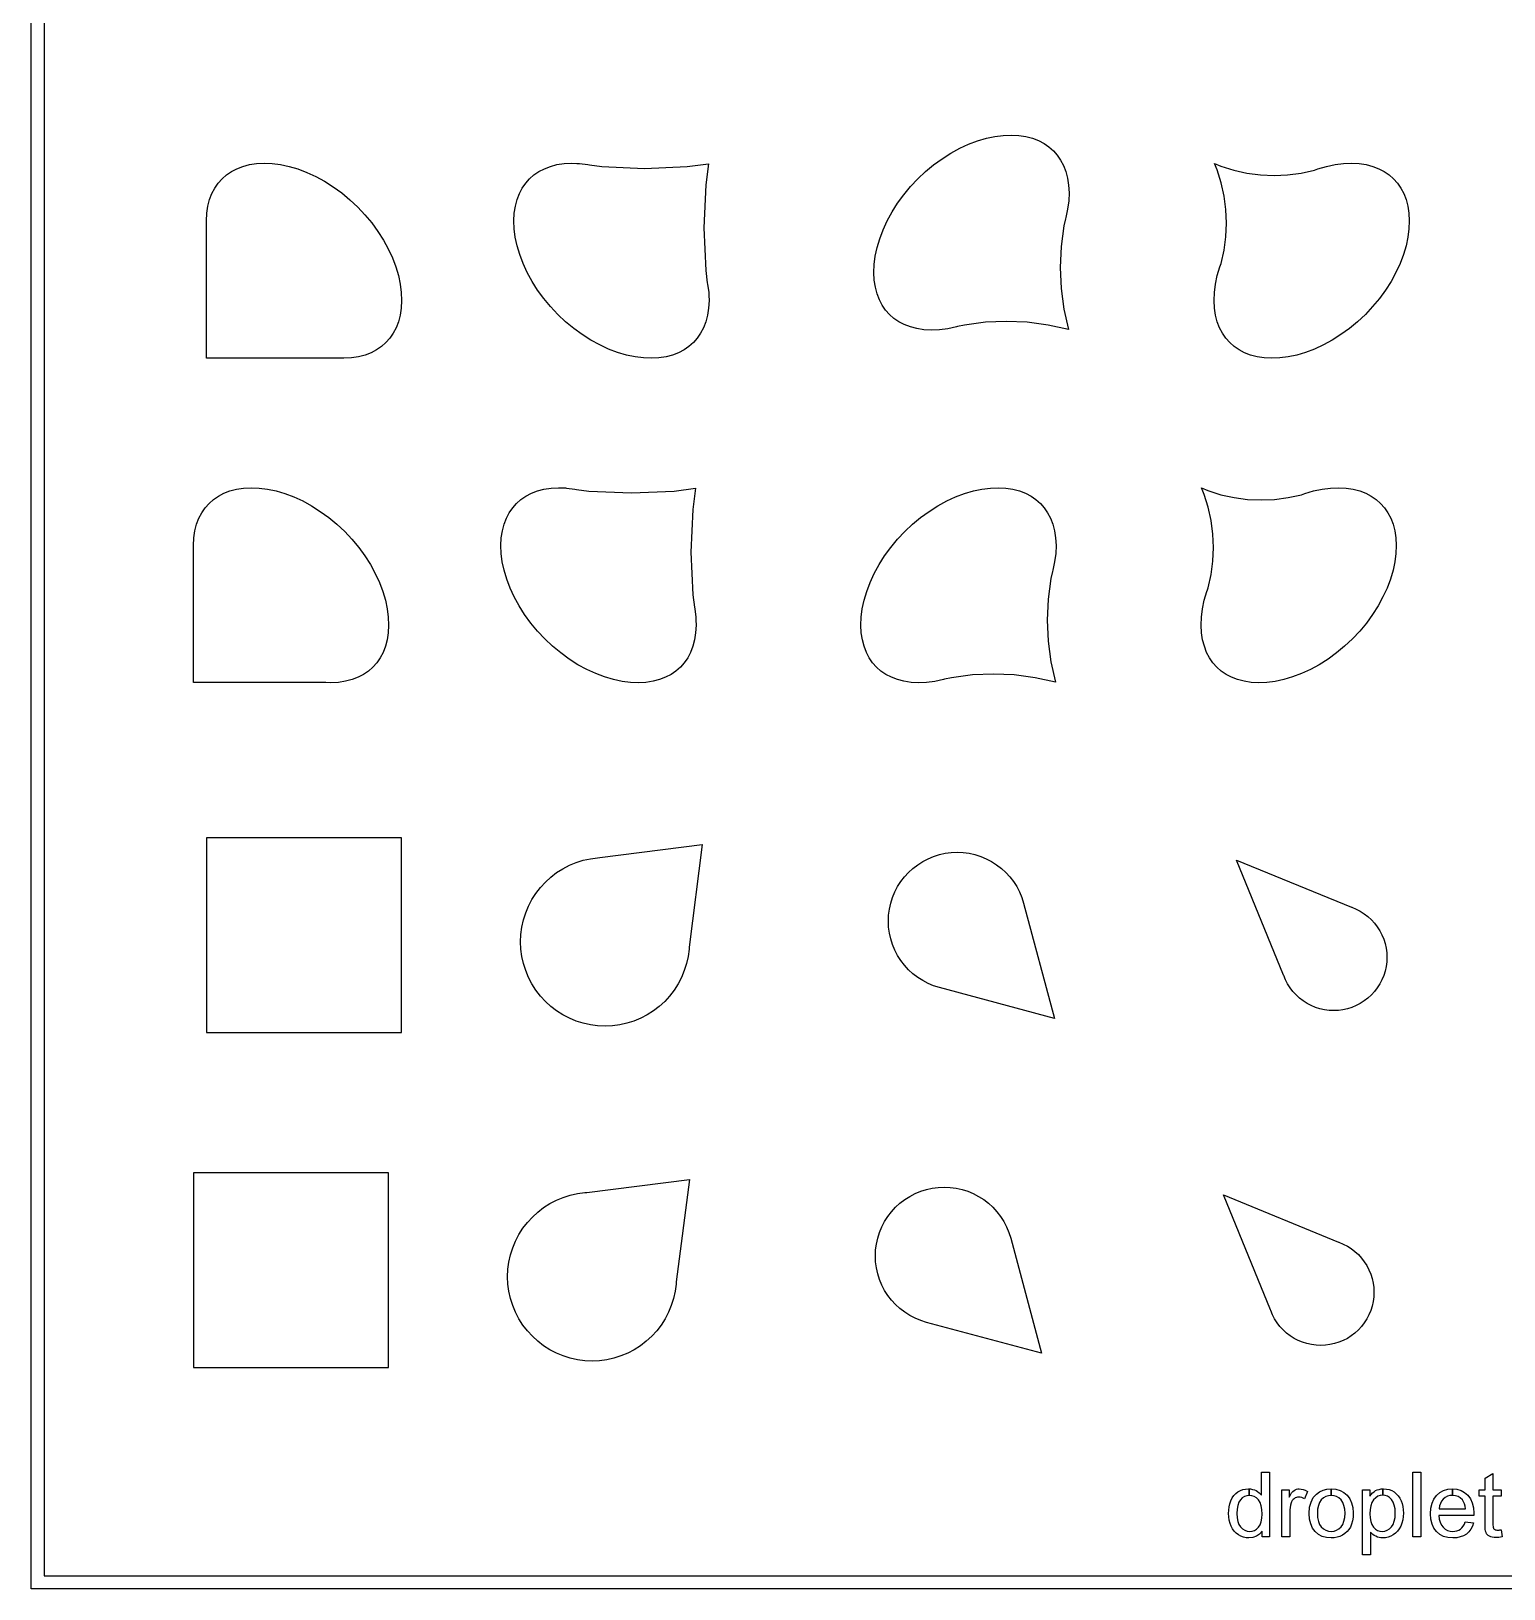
# Model space of a CAD drawing. Extents: x -12 to 12, y -12 to 12.
# Drawn here: x -12 to -0.66, y -12 to 0 of the extents above; entities that cross this region are included whole.
import ezdxf

# ---------------------------------------------------------------- set-up
doc = ezdxf.new("R2010")
doc.units = 0
doc.layers.add('mask', color=2, linetype='CONTINUOUS')

msp = doc.modelspace()

# ---------------------------------------------------------------- linework, layer by layer
at = {"layer": 'mask', "linetype": 'CONTINUOUS'}
for points in [[(-11, 11.9), (-11, 12), (12, 12), (12, -12), (-12, -12), (-12, 12), (-11, 12), (-11, 11.9), (-11.9, 11.9), (-11.9, -11.9), (11.9, -11.9), (11.9, 11.9), (-11, 11.9)], [(-4.065931, -1.981689), (-4.044865, -2.1417), (-4.009993, -2.298999), (-4.167292, -2.264127), (-4.327303, -2.243061), (-4.488541, -2.236021), (-4.649779, -2.243061), (-4.80979, -2.264127), (-4.863596, -2.276056), (-4.872182, -2.27859), (-4.938592, -2.292683), (-5.002871, -2.300873), (-5.064417, -2.303293), (-5.122696, -2.300171), (-5.177266, -2.2918), (-5.227815, -2.278527), (-5.27416, -2.260708), (-5.316268, -2.238655), (-5.354211, -2.212593), (-5.388113, -2.182622), (-5.418085, -2.148718), (-5.444147, -2.110776), (-5.466199, -2.068668), (-5.484019, -2.022322), (-5.497292, -1.971775), (-5.505664, -1.917204), (-5.508786, -1.858925), (-5.506365, -1.797379), (-5.498176, -1.7331), (-5.484082, -1.666689), (-5.464043, -1.598799), (-5.438102, -1.530096), (-5.40639, -1.461263), (-5.369112, -1.392973), (-5.326548, -1.325889), (-5.279039, -1.260654), (-5.226985, -1.197879), (-5.170843, -1.138149), (-5.111114, -1.082007), (-5.048339, -1.029954), (-4.983103, -0.982445), (-4.916019, -0.93988), (-4.84773, -0.902602), (-4.778896, -0.87089), (-4.710194, -0.84495), (-4.642302, -0.824911), (-4.575892, -0.810816), (-4.511614, -0.802628), (-4.450066, -0.800206), (-4.391789, -0.803329), (-4.33722, -0.811701), (-4.28667, -0.824973), (-4.240325, -0.842794), (-4.198216, -0.864847), (-4.160273, -0.890908), (-4.12637, -0.920879), (-4.0964, -0.954781), (-4.070339, -0.992724), (-4.048286, -1.034834), (-4.030467, -1.081179), (-4.017192, -1.131728), (-4.00882, -1.186297), (-4.005698, -1.244574), (-4.008121, -1.306122), (-4.016309, -1.3704), (-4.030402, -1.43681), (-4.032936, -1.445395), (-4.044865, -1.499202), (-4.065931, -1.659213), (-4.072971, -1.82045), (-4.065931, -1.981689)], [(-4.065931, -1.981689), (-4.044865, -2.1417), (-4.009993, -2.298999), (-4.167292, -2.264127), (-4.327303, -2.243061), (-4.488541, -2.236021), (-4.649779, -2.243061), (-4.80979, -2.264127), (-4.863596, -2.276056), (-4.872182, -2.27859), (-4.938592, -2.292683), (-5.002871, -2.300873), (-5.064417, -2.303293), (-5.122696, -2.300171), (-5.177266, -2.2918), (-5.227815, -2.278527), (-5.27416, -2.260708), (-5.316268, -2.238655), (-5.354211, -2.212593), (-5.388113, -2.182622), (-5.418085, -2.148718), (-5.444147, -2.110776), (-5.466199, -2.068668), (-5.484019, -2.022322), (-5.497292, -1.971775), (-5.505664, -1.917204), (-5.508786, -1.858925), (-5.506365, -1.797379), (-5.498176, -1.7331), (-5.484082, -1.666689), (-5.464043, -1.598799), (-5.438102, -1.530096), (-5.40639, -1.461263), (-5.369112, -1.392973), (-5.326548, -1.325889), (-5.279039, -1.260654), (-5.226985, -1.197879), (-5.170843, -1.138149), (-5.111114, -1.082007), (-5.048339, -1.029954), (-4.983103, -0.982445), (-4.916019, -0.93988), (-4.84773, -0.902602), (-4.778896, -0.87089), (-4.710194, -0.84495), (-4.642302, -0.824911), (-4.575892, -0.810816), (-4.511614, -0.802628), (-4.450066, -0.800206), (-4.391789, -0.803329), (-4.33722, -0.811701), (-4.28667, -0.824973), (-4.240325, -0.842794), (-4.198216, -0.864847), (-4.160273, -0.890908), (-4.12637, -0.920879), (-4.0964, -0.954781), (-4.070339, -0.992724), (-4.048286, -1.034834), (-4.030467, -1.081179), (-4.017192, -1.131728), (-4.00882, -1.186297), (-4.005698, -1.244574), (-4.008121, -1.306122), (-4.016309, -1.3704), (-4.030402, -1.43681), (-4.032936, -1.445395), (-4.044865, -1.499202), (-4.065931, -1.659213), (-4.072971, -1.82045), (-4.065931, -1.981689)], [(-9.59128, -2.520113), (-9.630497, -2.51857), (-10.648457, -2.51857), (-10.648457, -1.500627), (-10.65, -1.461394), (-10.646878, -1.403115), (-10.638506, -1.348546), (-10.625233, -1.297997), (-10.607414, -1.251651), (-10.585361, -1.209543), (-10.559299, -1.171601), (-10.529328, -1.137698), (-10.495425, -1.107726), (-10.457482, -1.081664), (-10.415375, -1.059612), (-10.369029, -1.041792), (-10.318481, -1.028519), (-10.26391, -1.020148), (-10.205631, -1.017026), (-10.144085, -1.019446), (-10.079806, -1.027636), (-10.013396, -1.041729), (-9.945505, -1.061769), (-9.876802, -1.087709), (-9.807969, -1.119421), (-9.739679, -1.156699), (-9.672595, -1.199263), (-9.60736, -1.246772), (-9.544585, -1.298826), (-9.484855, -1.354968), (-9.428713, -1.414697), (-9.37666, -1.477472), (-9.329151, -1.542709), (-9.286586, -1.609792), (-9.249309, -1.678081), (-9.217596, -1.746915), (-9.191656, -1.815617), (-9.171617, -1.883509), (-9.157523, -1.949919), (-9.149335, -2.014197), (-9.146912, -2.075745), (-9.150035, -2.134022), (-9.158407, -2.188591), (-9.17168, -2.239141), (-9.1895, -2.285486), (-9.211553, -2.327595), (-9.237614, -2.365538), (-9.267585, -2.399441), (-9.301487, -2.429411), (-9.33943, -2.455472), (-9.38154, -2.477526), (-9.427885, -2.495345), (-9.478434, -2.508619), (-9.533003, -2.516991), (-9.59128, -2.520113)], [(-9.59128, -2.520113), (-9.630497, -2.51857), (-10.648457, -2.51857), (-10.648457, -1.500627), (-10.65, -1.461394), (-10.646878, -1.403115), (-10.638506, -1.348546), (-10.625233, -1.297997), (-10.607414, -1.251651), (-10.585361, -1.209543), (-10.559299, -1.171601), (-10.529328, -1.137698), (-10.495425, -1.107726), (-10.457482, -1.081664), (-10.415375, -1.059612), (-10.369029, -1.041792), (-10.318481, -1.028519), (-10.26391, -1.020148), (-10.205631, -1.017026), (-10.144085, -1.019446), (-10.079806, -1.027636), (-10.013396, -1.041729), (-9.945505, -1.061769), (-9.876802, -1.087709), (-9.807969, -1.119421), (-9.739679, -1.156699), (-9.672595, -1.199263), (-9.60736, -1.246772), (-9.544585, -1.298826), (-9.484855, -1.354968), (-9.428713, -1.414697), (-9.37666, -1.477472), (-9.329151, -1.542709), (-9.286586, -1.609792), (-9.249309, -1.678081), (-9.217596, -1.746915), (-9.191656, -1.815617), (-9.171617, -1.883509), (-9.157523, -1.949919), (-9.149335, -2.014197), (-9.146912, -2.075745), (-9.150035, -2.134022), (-9.158407, -2.188591), (-9.17168, -2.239141), (-9.1895, -2.285486), (-9.211553, -2.327595), (-9.237614, -2.365538), (-9.267585, -2.399441), (-9.301487, -2.429411), (-9.33943, -2.455472), (-9.38154, -2.477526), (-9.427885, -2.495345), (-9.478434, -2.508619), (-9.533003, -2.516991), (-9.59128, -2.520113)], [(-7.275387, -1.057028), (-6.945938, -1.042642), (-6.782503, -1.021127), (-6.804019, -1.184562), (-6.818404, -1.51401), (-6.804019, -1.84346), (-6.791622, -1.937625), (-6.789013, -1.94992), (-6.780823, -2.014199), (-6.780517, -2.021974), (-6.779946, -2.026317), (-6.779946, -2.036512), (-6.778403, -2.075744), (-6.781525, -2.134024), (-6.789896, -2.188594), (-6.803169, -2.239142), (-6.820988, -2.285487), (-6.843042, -2.327596), (-6.869103, -2.365538), (-6.899074, -2.39944), (-6.932978, -2.429413), (-6.970921, -2.455474), (-7.013028, -2.477527), (-7.059374, -2.495347), (-7.109921, -2.508621), (-7.164492, -2.516992), (-7.222771, -2.520113), (-7.284317, -2.517692), (-7.348596, -2.509504), (-7.415007, -2.49541), (-7.482898, -2.47537), (-7.5516, -2.449429), (-7.620433, -2.417718), (-7.688724, -2.38044), (-7.755808, -2.337875), (-7.821042, -2.290367), (-7.883817, -2.238313), (-7.943547, -2.18217), (-7.999689, -2.122443), (-8.051742, -2.059667), (-8.099251, -1.99443), (-8.141816, -1.927347), (-8.179094, -1.859058), (-8.210806, -1.790223), (-8.236746, -1.721521), (-8.256786, -1.65363), (-8.27088, -1.58722), (-8.279068, -1.522943), (-8.281491, -1.461394), (-8.278367, -1.403117), (-8.269995, -1.348548), (-8.256723, -1.297999), (-8.238902, -1.251653), (-8.21685, -1.209545), (-8.190789, -1.171601), (-8.160817, -1.137698), (-8.126916, -1.107727), (-8.088972, -1.081667), (-8.046863, -1.059613), (-8.000517, -1.041794), (-7.949969, -1.02852), (-7.8954, -1.020147), (-7.837122, -1.017025), (-7.797905, -1.018571), (-7.787693, -1.018569), (-7.783338, -1.019143), (-7.775574, -1.019448), (-7.711297, -1.027637), (-7.699001, -1.030245), (-7.604836, -1.042642), (-7.275387, -1.057028)], [(-7.275387, -1.057028), (-6.945938, -1.042642), (-6.782503, -1.021127), (-6.804019, -1.184562), (-6.818404, -1.51401), (-6.804019, -1.84346), (-6.791622, -1.937625), (-6.789013, -1.94992), (-6.780823, -2.014199), (-6.780517, -2.021974), (-6.779946, -2.026317), (-6.779946, -2.036512), (-6.778403, -2.075744), (-6.781525, -2.134024), (-6.789896, -2.188594), (-6.803169, -2.239142), (-6.820988, -2.285487), (-6.843042, -2.327596), (-6.869103, -2.365538), (-6.899074, -2.39944), (-6.932978, -2.429413), (-6.970921, -2.455474), (-7.013028, -2.477527), (-7.059374, -2.495347), (-7.109921, -2.508621), (-7.164492, -2.516992), (-7.222771, -2.520113), (-7.284317, -2.517692), (-7.348596, -2.509504), (-7.415007, -2.49541), (-7.482898, -2.47537), (-7.5516, -2.449429), (-7.620433, -2.417718), (-7.688724, -2.38044), (-7.755808, -2.337875), (-7.821042, -2.290367), (-7.883817, -2.238313), (-7.943547, -2.18217), (-7.999689, -2.122443), (-8.051742, -2.059667), (-8.099251, -1.99443), (-8.141816, -1.927347), (-8.179094, -1.859058), (-8.210806, -1.790223), (-8.236746, -1.721521), (-8.256786, -1.65363), (-8.27088, -1.58722), (-8.279068, -1.522943), (-8.281491, -1.461394), (-8.278367, -1.403117), (-8.269995, -1.348548), (-8.256723, -1.297999), (-8.238902, -1.251653), (-8.21685, -1.209545), (-8.190789, -1.171601), (-8.160817, -1.137698), (-8.126916, -1.107727), (-8.088972, -1.081667), (-8.046863, -1.059613), (-8.000517, -1.041794), (-7.949969, -1.02852), (-7.8954, -1.020147), (-7.837122, -1.017025), (-7.797905, -1.018571), (-7.787693, -1.018569), (-7.783338, -1.019143), (-7.775574, -1.019448), (-7.711297, -1.027637), (-7.699001, -1.030245), (-7.604836, -1.042642), (-7.275387, -1.057028)], [(-2.834227, -1.168071), (-2.865708, -1.068231), (-2.886138, -1.018906), (-2.836813, -1.039337), (-2.736972, -1.070817), (-2.634768, -1.093475), (-2.530976, -1.107139), (-2.426389, -1.111706), (-2.321804, -1.107139), (-2.218011, -1.093476), (-2.115807, -1.070817), (-2.101164, -1.066201), (-2.089427, -1.061769), (-2.021536, -1.041729), (-1.955126, -1.027636), (-1.890847, -1.019446), (-1.8293, -1.017026), (-1.771022, -1.020148), (-1.716452, -1.028519), (-1.665903, -1.041792), (-1.619557, -1.059611), (-1.577449, -1.081664), (-1.539506, -1.107726), (-1.505605, -1.137697), (-1.475632, -1.171601), (-1.449571, -1.209543), (-1.427518, -1.251651), (-1.409698, -1.297997), (-1.396426, -1.348544), (-1.388054, -1.403115), (-1.384931, -1.461394), (-1.387352, -1.52294), (-1.395541, -1.587219), (-1.409636, -1.65363), (-1.429674, -1.72152), (-1.455615, -1.790223), (-1.487327, -1.859056), (-1.524606, -1.927346), (-1.56717, -1.99443), (-1.614678, -2.059665), (-1.666732, -2.12244), (-1.722875, -2.18217), (-1.782604, -2.238312), (-1.845379, -2.290365), (-1.910615, -2.337874), (-1.977699, -2.380439), (-2.045987, -2.417717), (-2.114822, -2.449429), (-2.183524, -2.475369), (-2.251415, -2.495409), (-2.317826, -2.509503), (-2.382102, -2.517691), (-2.44365, -2.520113), (-2.501928, -2.51699), (-2.556497, -2.508618), (-2.607048, -2.495346), (-2.653392, -2.477525), (-2.695502, -2.455473), (-2.733445, -2.429411), (-2.767348, -2.39944), (-2.797318, -2.365538), (-2.823379, -2.327595), (-2.845432, -2.285485), (-2.86325, -2.23914), (-2.876526, -2.188591), (-2.884898, -2.134022), (-2.888019, -2.075745), (-2.885597, -2.014197), (-2.877409, -1.949919), (-2.863316, -1.883509), (-2.843275, -1.815617), (-2.838846, -1.803886), (-2.834227, -1.789238), (-2.811568, -1.687033), (-2.797906, -1.583241), (-2.793338, -1.478655), (-2.797906, -1.374068), (-2.811568, -1.270277), (-2.834227, -1.168071)], [(-2.834227, -1.168071), (-2.865708, -1.068231), (-2.886138, -1.018906), (-2.836813, -1.039337), (-2.736972, -1.070817), (-2.634768, -1.093475), (-2.530976, -1.107139), (-2.426389, -1.111706), (-2.321804, -1.107139), (-2.218011, -1.093476), (-2.115807, -1.070817), (-2.101164, -1.066201), (-2.089427, -1.061769), (-2.021536, -1.041729), (-1.955126, -1.027636), (-1.890847, -1.019446), (-1.8293, -1.017026), (-1.771022, -1.020148), (-1.716452, -1.028519), (-1.665903, -1.041792), (-1.619557, -1.059611), (-1.577449, -1.081664), (-1.539506, -1.107726), (-1.505605, -1.137697), (-1.475632, -1.171601), (-1.449571, -1.209543), (-1.427518, -1.251651), (-1.409698, -1.297997), (-1.396426, -1.348544), (-1.388054, -1.403115), (-1.384931, -1.461394), (-1.387352, -1.52294), (-1.395541, -1.587219), (-1.409636, -1.65363), (-1.429674, -1.72152), (-1.455615, -1.790223), (-1.487327, -1.859056), (-1.524606, -1.927346), (-1.56717, -1.99443), (-1.614678, -2.059665), (-1.666732, -2.12244), (-1.722875, -2.18217), (-1.782604, -2.238312), (-1.845379, -2.290365), (-1.910615, -2.337874), (-1.977699, -2.380439), (-2.045987, -2.417717), (-2.114822, -2.449429), (-2.183524, -2.475369), (-2.251415, -2.495409), (-2.317826, -2.509503), (-2.382102, -2.517691), (-2.44365, -2.520113), (-2.501928, -2.51699), (-2.556497, -2.508618), (-2.607048, -2.495346), (-2.653392, -2.477525), (-2.695502, -2.455473), (-2.733445, -2.429411), (-2.767348, -2.39944), (-2.797318, -2.365538), (-2.823379, -2.327595), (-2.845432, -2.285485), (-2.86325, -2.23914), (-2.876526, -2.188591), (-2.884898, -2.134022), (-2.888019, -2.075745), (-2.885597, -2.014197), (-2.877409, -1.949919), (-2.863316, -1.883509), (-2.843275, -1.815617), (-2.838846, -1.803886), (-2.834227, -1.789238), (-2.811568, -1.687033), (-2.797906, -1.583241), (-2.793338, -1.478655), (-2.797906, -1.374068), (-2.811568, -1.270277), (-2.834227, -1.168071)], [(-9.69128, -5.020113), (-9.730497, -5.01857), (-10.748457, -5.01857), (-10.748457, -4.000627), (-10.75, -3.961394), (-10.746878, -3.903115), (-10.738506, -3.848546), (-10.725233, -3.797997), (-10.707414, -3.751651), (-10.685361, -3.709543), (-10.659299, -3.671601), (-10.629328, -3.637698), (-10.595425, -3.607726), (-10.557482, -3.581664), (-10.515375, -3.559612), (-10.469029, -3.541792), (-10.418481, -3.528519), (-10.36391, -3.520148), (-10.305631, -3.517026), (-10.244085, -3.519446), (-10.179806, -3.527636), (-10.113396, -3.541729), (-10.045505, -3.561769), (-9.976802, -3.587709), (-9.907969, -3.619421), (-9.839679, -3.656699), (-9.772595, -3.699263), (-9.70736, -3.746772), (-9.644585, -3.798826), (-9.584855, -3.854968), (-9.528713, -3.914697), (-9.47666, -3.977472), (-9.429151, -4.042709), (-9.386586, -4.109792), (-9.349309, -4.178081), (-9.317596, -4.246915), (-9.291656, -4.315617), (-9.271617, -4.383509), (-9.257523, -4.449919), (-9.249335, -4.514197), (-9.246912, -4.575745), (-9.250035, -4.634022), (-9.258407, -4.688591), (-9.27168, -4.739141), (-9.2895, -4.785486), (-9.311553, -4.827595), (-9.337614, -4.865538), (-9.367585, -4.899441), (-9.401487, -4.929411), (-9.43943, -4.955472), (-9.48154, -4.977526), (-9.527885, -4.995345), (-9.578434, -5.008619), (-9.633003, -5.016991), (-9.69128, -5.020113)], [(-9.69128, -5.020113), (-9.730497, -5.01857), (-10.748457, -5.01857), (-10.748457, -4.000627), (-10.75, -3.961394), (-10.746878, -3.903115), (-10.738506, -3.848546), (-10.725233, -3.797997), (-10.707414, -3.751651), (-10.685361, -3.709543), (-10.659299, -3.671601), (-10.629328, -3.637698), (-10.595425, -3.607726), (-10.557482, -3.581664), (-10.515375, -3.559612), (-10.469029, -3.541792), (-10.418481, -3.528519), (-10.36391, -3.520148), (-10.305631, -3.517026), (-10.244085, -3.519446), (-10.179806, -3.527636), (-10.113396, -3.541729), (-10.045505, -3.561769), (-9.976802, -3.587709), (-9.907969, -3.619421), (-9.839679, -3.656699), (-9.772595, -3.699263), (-9.70736, -3.746772), (-9.644585, -3.798826), (-9.584855, -3.854968), (-9.528713, -3.914697), (-9.47666, -3.977472), (-9.429151, -4.042709), (-9.386586, -4.109792), (-9.349309, -4.178081), (-9.317596, -4.246915), (-9.291656, -4.315617), (-9.271617, -4.383509), (-9.257523, -4.449919), (-9.249335, -4.514197), (-9.246912, -4.575745), (-9.250035, -4.634022), (-9.258407, -4.688591), (-9.27168, -4.739141), (-9.2895, -4.785486), (-9.311553, -4.827595), (-9.337614, -4.865538), (-9.367585, -4.899441), (-9.401487, -4.929411), (-9.43943, -4.955472), (-9.48154, -4.977526), (-9.527885, -4.995345), (-9.578434, -5.008619), (-9.633003, -5.016991), (-9.69128, -5.020113)], [(-7.375387, -3.557027), (-7.045938, -3.542642), (-6.882503, -3.521126), (-6.904019, -3.684562), (-6.918404, -4.014011), (-6.904019, -4.343459), (-6.891622, -4.437625), (-6.889013, -4.449921), (-6.880823, -4.514199), (-6.880517, -4.521973), (-6.879946, -4.526317), (-6.879946, -4.536511), (-6.878403, -4.575744), (-6.881525, -4.634023), (-6.889896, -4.688593), (-6.903169, -4.739142), (-6.920988, -4.785488), (-6.943042, -4.827596), (-6.969103, -4.865539), (-6.999074, -4.89944), (-7.032978, -4.929412), (-7.070921, -4.955475), (-7.113028, -4.977527), (-7.159374, -4.995347), (-7.209921, -5.008621), (-7.264492, -5.016991), (-7.322771, -5.020113), (-7.384317, -5.017692), (-7.448596, -5.009504), (-7.515007, -4.99541), (-7.582898, -4.975371), (-7.6516, -4.949429), (-7.720433, -4.917718), (-7.788724, -4.880439), (-7.855808, -4.837875), (-7.921042, -4.790367), (-7.983817, -4.738313), (-8.043547, -4.68217), (-8.099689, -4.622443), (-8.151742, -4.559666), (-8.199251, -4.49443), (-8.241816, -4.427347), (-8.279094, -4.359057), (-8.310806, -4.290223), (-8.336746, -4.221521), (-8.356786, -4.15363), (-8.37088, -4.087219), (-8.379068, -4.022943), (-8.381491, -3.961394), (-8.378367, -3.903116), (-8.369995, -3.848548), (-8.356723, -3.797998), (-8.338902, -3.751653), (-8.31685, -3.709544), (-8.290789, -3.6716), (-8.260817, -3.637697), (-8.226916, -3.607728), (-8.188972, -3.581666), (-8.146863, -3.559614), (-8.100517, -3.541794), (-8.049969, -3.528519), (-7.9954, -3.520148), (-7.937122, -3.517025), (-7.897905, -3.518571), (-7.887693, -3.518569), (-7.883338, -3.519143), (-7.875574, -3.519449), (-7.811297, -3.527636), (-7.799001, -3.530245), (-7.704836, -3.542642), (-7.375387, -3.557027)], [(-7.375387, -3.557027), (-7.045938, -3.542642), (-6.882503, -3.521126), (-6.904019, -3.684562), (-6.918404, -4.014011), (-6.904019, -4.343459), (-6.891622, -4.437625), (-6.889013, -4.449921), (-6.880823, -4.514199), (-6.880517, -4.521973), (-6.879946, -4.526317), (-6.879946, -4.536511), (-6.878403, -4.575744), (-6.881525, -4.634023), (-6.889896, -4.688593), (-6.903169, -4.739142), (-6.920988, -4.785488), (-6.943042, -4.827596), (-6.969103, -4.865539), (-6.999074, -4.89944), (-7.032978, -4.929412), (-7.070921, -4.955475), (-7.113028, -4.977527), (-7.159374, -4.995347), (-7.209921, -5.008621), (-7.264492, -5.016991), (-7.322771, -5.020113), (-7.384317, -5.017692), (-7.448596, -5.009504), (-7.515007, -4.99541), (-7.582898, -4.975371), (-7.6516, -4.949429), (-7.720433, -4.917718), (-7.788724, -4.880439), (-7.855808, -4.837875), (-7.921042, -4.790367), (-7.983817, -4.738313), (-8.043547, -4.68217), (-8.099689, -4.622443), (-8.151742, -4.559666), (-8.199251, -4.49443), (-8.241816, -4.427347), (-8.279094, -4.359057), (-8.310806, -4.290223), (-8.336746, -4.221521), (-8.356786, -4.15363), (-8.37088, -4.087219), (-8.379068, -4.022943), (-8.381491, -3.961394), (-8.378367, -3.903116), (-8.369995, -3.848548), (-8.356723, -3.797998), (-8.338902, -3.751653), (-8.31685, -3.709544), (-8.290789, -3.6716), (-8.260817, -3.637697), (-8.226916, -3.607728), (-8.188972, -3.581666), (-8.146863, -3.559614), (-8.100517, -3.541794), (-8.049969, -3.528519), (-7.9954, -3.520148), (-7.937122, -3.517025), (-7.897905, -3.518571), (-7.887693, -3.518569), (-7.883338, -3.519143), (-7.875574, -3.519449), (-7.811297, -3.527636), (-7.799001, -3.530245), (-7.704836, -3.542642), (-7.375387, -3.557027)], [(-4.165931, -4.698509), (-4.144865, -4.85852), (-4.109993, -5.015819), (-4.267292, -4.980947), (-4.427303, -4.959881), (-4.588541, -4.952841), (-4.749779, -4.959881), (-4.90979, -4.980947), (-4.963596, -4.992876), (-4.972182, -4.99541), (-5.038592, -5.009503), (-5.102871, -5.017693), (-5.164417, -5.020113), (-5.222696, -5.016991), (-5.277266, -5.00862), (-5.327815, -4.995347), (-5.37416, -4.977528), (-5.416268, -4.955475), (-5.454211, -4.929413), (-5.488113, -4.899442), (-5.518085, -4.865538), (-5.544147, -4.827596), (-5.566199, -4.785488), (-5.584019, -4.739142), (-5.597292, -4.688595), (-5.605664, -4.634024), (-5.608786, -4.575745), (-5.606365, -4.514199), (-5.598176, -4.44992), (-5.584082, -4.383509), (-5.564043, -4.315619), (-5.538102, -4.246916), (-5.50639, -4.178083), (-5.469112, -4.109793), (-5.426548, -4.042709), (-5.379039, -3.977474), (-5.326985, -3.914699), (-5.270843, -3.854969), (-5.211114, -3.798827), (-5.148339, -3.746774), (-5.083103, -3.699265), (-5.016019, -3.6567), (-4.94773, -3.619422), (-4.878896, -3.58771), (-4.810194, -3.56177), (-4.742302, -3.541731), (-4.675892, -3.527636), (-4.611614, -3.519448), (-4.550066, -3.517026), (-4.491789, -3.520149), (-4.43722, -3.528521), (-4.38667, -3.541793), (-4.340325, -3.559614), (-4.298216, -3.581667), (-4.260273, -3.607728), (-4.22637, -3.637699), (-4.1964, -3.671601), (-4.170339, -3.709544), (-4.148286, -3.751654), (-4.130467, -3.797999), (-4.117192, -3.848548), (-4.10882, -3.903117), (-4.105698, -3.961394), (-4.108121, -4.022942), (-4.116309, -4.08722), (-4.130402, -4.15363), (-4.132936, -4.162215), (-4.144865, -4.216022), (-4.165931, -4.376033), (-4.172971, -4.53727), (-4.165931, -4.698509)], [(-4.165931, -4.698509), (-4.144865, -4.85852), (-4.109993, -5.015819), (-4.267292, -4.980947), (-4.427303, -4.959881), (-4.588541, -4.952841), (-4.749779, -4.959881), (-4.90979, -4.980947), (-4.963596, -4.992876), (-4.972182, -4.99541), (-5.038592, -5.009503), (-5.102871, -5.017693), (-5.164417, -5.020113), (-5.222696, -5.016991), (-5.277266, -5.00862), (-5.327815, -4.995347), (-5.37416, -4.977528), (-5.416268, -4.955475), (-5.454211, -4.929413), (-5.488113, -4.899442), (-5.518085, -4.865538), (-5.544147, -4.827596), (-5.566199, -4.785488), (-5.584019, -4.739142), (-5.597292, -4.688595), (-5.605664, -4.634024), (-5.608786, -4.575745), (-5.606365, -4.514199), (-5.598176, -4.44992), (-5.584082, -4.383509), (-5.564043, -4.315619), (-5.538102, -4.246916), (-5.50639, -4.178083), (-5.469112, -4.109793), (-5.426548, -4.042709), (-5.379039, -3.977474), (-5.326985, -3.914699), (-5.270843, -3.854969), (-5.211114, -3.798827), (-5.148339, -3.746774), (-5.083103, -3.699265), (-5.016019, -3.6567), (-4.94773, -3.619422), (-4.878896, -3.58771), (-4.810194, -3.56177), (-4.742302, -3.541731), (-4.675892, -3.527636), (-4.611614, -3.519448), (-4.550066, -3.517026), (-4.491789, -3.520149), (-4.43722, -3.528521), (-4.38667, -3.541793), (-4.340325, -3.559614), (-4.298216, -3.581667), (-4.260273, -3.607728), (-4.22637, -3.637699), (-4.1964, -3.671601), (-4.170339, -3.709544), (-4.148286, -3.751654), (-4.130467, -3.797999), (-4.117192, -3.848548), (-4.10882, -3.903117), (-4.105698, -3.961394), (-4.108121, -4.022942), (-4.116309, -4.08722), (-4.130402, -4.15363), (-4.132936, -4.162215), (-4.144865, -4.216022), (-4.165931, -4.376033), (-4.172971, -4.53727), (-4.165931, -4.698509)], [(-2.934227, -3.668071), (-2.965708, -3.568231), (-2.986139, -3.518906), (-2.936813, -3.539337), (-2.836972, -3.570817), (-2.734767, -3.593475), (-2.630977, -3.607139), (-2.52639, -3.611706), (-2.421804, -3.607139), (-2.318011, -3.593476), (-2.215806, -3.570817), (-2.201164, -3.566201), (-2.189427, -3.561769), (-2.121535, -3.541729), (-2.055125, -3.527636), (-1.990846, -3.519446), (-1.929301, -3.517026), (-1.871021, -3.520148), (-1.816452, -3.528519), (-1.765902, -3.541792), (-1.719558, -3.559611), (-1.67745, -3.581664), (-1.639506, -3.607726), (-1.605605, -3.637697), (-1.575632, -3.671601), (-1.54957, -3.709543), (-1.527519, -3.751651), (-1.509699, -3.797997), (-1.496425, -3.848544), (-1.488053, -3.903115), (-1.484932, -3.961394), (-1.487353, -4.02294), (-1.495542, -4.087219), (-1.509635, -4.15363), (-1.529675, -4.22152), (-1.555616, -4.290223), (-1.587328, -4.359056), (-1.624605, -4.427346), (-1.667169, -4.49443), (-1.714678, -4.559665), (-1.766733, -4.62244), (-1.822874, -4.68217), (-1.882604, -4.738312), (-1.945378, -4.790365), (-2.010614, -4.837874), (-2.077698, -4.880439), (-2.145987, -4.917717), (-2.214822, -4.949429), (-2.283523, -4.975369), (-2.351415, -4.995409), (-2.417826, -5.009503), (-2.482102, -5.017691), (-2.543651, -5.020113), (-2.601929, -5.01699), (-2.656497, -5.008618), (-2.707047, -4.995346), (-2.753392, -4.977525), (-2.795501, -4.955473), (-2.833445, -4.929411), (-2.867348, -4.89944), (-2.897318, -4.865538), (-2.923379, -4.827595), (-2.945432, -4.785485), (-2.963251, -4.73914), (-2.976526, -4.688591), (-2.984898, -4.634022), (-2.98802, -4.575745), (-2.985597, -4.514197), (-2.977409, -4.449919), (-2.963316, -4.383509), (-2.943275, -4.315617), (-2.938846, -4.303886), (-2.934227, -4.289238), (-2.911569, -4.187033), (-2.897905, -4.083241), (-2.893339, -3.978655), (-2.897905, -3.874068), (-2.911569, -3.770277), (-2.934227, -3.668071)], [(-2.934227, -3.668071), (-2.965708, -3.568231), (-2.986139, -3.518906), (-2.936813, -3.539337), (-2.836972, -3.570817), (-2.734767, -3.593475), (-2.630977, -3.607139), (-2.52639, -3.611706), (-2.421804, -3.607139), (-2.318011, -3.593476), (-2.215806, -3.570817), (-2.201164, -3.566201), (-2.189427, -3.561769), (-2.121535, -3.541729), (-2.055125, -3.527636), (-1.990846, -3.519446), (-1.929301, -3.517026), (-1.871021, -3.520148), (-1.816452, -3.528519), (-1.765902, -3.541792), (-1.719558, -3.559611), (-1.67745, -3.581664), (-1.639506, -3.607726), (-1.605605, -3.637697), (-1.575632, -3.671601), (-1.54957, -3.709543), (-1.527519, -3.751651), (-1.509699, -3.797997), (-1.496425, -3.848544), (-1.488053, -3.903115), (-1.484932, -3.961394), (-1.487353, -4.02294), (-1.495542, -4.087219), (-1.509635, -4.15363), (-1.529675, -4.22152), (-1.555616, -4.290223), (-1.587328, -4.359056), (-1.624605, -4.427346), (-1.667169, -4.49443), (-1.714678, -4.559665), (-1.766733, -4.62244), (-1.822874, -4.68217), (-1.882604, -4.738312), (-1.945378, -4.790365), (-2.010614, -4.837874), (-2.077698, -4.880439), (-2.145987, -4.917717), (-2.214822, -4.949429), (-2.283523, -4.975369), (-2.351415, -4.995409), (-2.417826, -5.009503), (-2.482102, -5.017691), (-2.543651, -5.020113), (-2.601929, -5.01699), (-2.656497, -5.008618), (-2.707047, -4.995346), (-2.753392, -4.977525), (-2.795501, -4.955473), (-2.833445, -4.929411), (-2.867348, -4.89944), (-2.897318, -4.865538), (-2.923379, -4.827595), (-2.945432, -4.785485), (-2.963251, -4.73914), (-2.976526, -4.688591), (-2.984898, -4.634022), (-2.98802, -4.575745), (-2.985597, -4.514197), (-2.977409, -4.449919), (-2.963316, -4.383509), (-2.943275, -4.315617), (-2.938846, -4.303886), (-2.934227, -4.289238), (-2.911569, -4.187033), (-2.897905, -4.083241), (-2.893339, -3.978655), (-2.897905, -3.874068), (-2.911569, -3.770277), (-2.934227, -3.668071)], [(-10.648456, -7.715329), (-9.148456, -7.715329), (-9.148456, -6.215329), (-10.648456, -6.215329), (-10.648456, -7.715329)], [(-10.648456, -7.715329), (-9.148456, -7.715329), (-9.148456, -6.215329), (-10.648456, -6.215329), (-10.648456, -7.715329)], [(-7.636365, -6.367568), (-7.620394, -6.366872), (-6.830181, -6.265562), (-6.93149, -7.055776), (-6.932187, -7.071746), (-6.939589, -7.127967), (-6.951862, -7.183329), (-6.968914, -7.237408), (-6.990614, -7.289797), (-7.016797, -7.340096), (-7.047265, -7.38792), (-7.081785, -7.432907), (-7.120094, -7.474715), (-7.161901, -7.513025), (-7.206889, -7.547543), (-7.254713, -7.578011), (-7.305012, -7.604196), (-7.357401, -7.625896), (-7.411481, -7.642948), (-7.466843, -7.655221), (-7.523063, -7.662623), (-7.579714, -7.665095), (-7.636365, -7.662623), (-7.692585, -7.655221), (-7.747947, -7.642948), (-7.802027, -7.625896), (-7.854416, -7.604196), (-7.904714, -7.578011), (-7.952539, -7.547543), (-7.997526, -7.513025), (-8.039333, -7.474715), (-8.077643, -7.432907), (-8.112162, -7.38792), (-8.14263, -7.340096), (-8.168814, -7.289797), (-8.190514, -7.237408), (-8.207566, -7.183329), (-8.219839, -7.127967), (-8.227241, -7.071746), (-8.229713, -7.015096), (-8.227241, -6.958444), (-8.219839, -6.902224), (-8.207566, -6.846863), (-8.190514, -6.792783), (-8.168814, -6.740393), (-8.14263, -6.690094), (-8.112162, -6.642271), (-8.077643, -6.597283), (-8.039333, -6.555476), (-7.997526, -6.517167), (-7.952539, -6.482647), (-7.904714, -6.452178), (-7.854416, -6.425995), (-7.802027, -6.404295), (-7.747947, -6.387244), (-7.692585, -6.37497), (-7.636365, -6.367568)], [(-7.636365, -6.367568), (-7.620394, -6.366872), (-6.830181, -6.265562), (-6.93149, -7.055776), (-6.932187, -7.071746), (-6.939589, -7.127967), (-6.951862, -7.183329), (-6.968914, -7.237408), (-6.990614, -7.289797), (-7.016797, -7.340096), (-7.047265, -7.38792), (-7.081785, -7.432907), (-7.120094, -7.474715), (-7.161901, -7.513025), (-7.206889, -7.547543), (-7.254713, -7.578011), (-7.305012, -7.604196), (-7.357401, -7.625896), (-7.411481, -7.642948), (-7.466843, -7.655221), (-7.523063, -7.662623), (-7.579714, -7.665095), (-7.636365, -7.662623), (-7.692585, -7.655221), (-7.747947, -7.642948), (-7.802027, -7.625896), (-7.854416, -7.604196), (-7.904714, -7.578011), (-7.952539, -7.547543), (-7.997526, -7.513025), (-8.039333, -7.474715), (-8.077643, -7.432907), (-8.112162, -7.38792), (-8.14263, -7.340096), (-8.168814, -7.289797), (-8.190514, -7.237408), (-8.207566, -7.183329), (-8.219839, -7.127967), (-8.227241, -7.071746), (-8.229713, -7.015096), (-8.227241, -6.958444), (-8.219839, -6.902224), (-8.207566, -6.846863), (-8.190514, -6.792783), (-8.168814, -6.740393), (-8.14263, -6.690094), (-8.112162, -6.642271), (-8.077643, -6.597283), (-8.039333, -6.555476), (-7.997526, -6.517167), (-7.952539, -6.482647), (-7.904714, -6.452178), (-7.854416, -6.425995), (-7.802027, -6.404295), (-7.747947, -6.387244), (-7.692585, -6.37497), (-7.636365, -6.367568)], [(-4.355068, -6.718388), (-4.355063, -6.718383), (-4.117475, -7.605096), (-5.004187, -7.367508), (-5.004182, -7.367502), (-5.048279, -7.353599), (-5.090996, -7.335905), (-5.132009, -7.314555), (-5.171003, -7.289714), (-5.207685, -7.261565), (-5.241775, -7.230328), (-5.273012, -7.196239), (-5.301159, -7.159558), (-5.326002, -7.120563), (-5.347352, -7.079549), (-5.365046, -7.036833), (-5.378949, -6.992736), (-5.388957, -6.947596), (-5.394991, -6.901756), (-5.397009, -6.855562), (-5.394991, -6.809369), (-5.388957, -6.763528), (-5.378949, -6.718388), (-5.365046, -6.674291), (-5.347352, -6.631575), (-5.326002, -6.590561), (-5.301159, -6.551567), (-5.273012, -6.514886), (-5.241775, -6.480796), (-5.207685, -6.449559), (-5.171003, -6.421411), (-5.132009, -6.396568), (-5.090996, -6.375218), (-5.048279, -6.357525), (-5.004182, -6.343622), (-4.959042, -6.333614), (-4.913201, -6.327579), (-4.867008, -6.325562), (-4.820815, -6.327579), (-4.774975, -6.333614), (-4.729835, -6.343622), (-4.685738, -6.357525), (-4.643021, -6.375218), (-4.602008, -6.396568), (-4.563013, -6.421411), (-4.526331, -6.449559), (-4.492242, -6.480796), (-4.461005, -6.514886), (-4.432857, -6.551567), (-4.408015, -6.590561), (-4.386665, -6.631575), (-4.368971, -6.674291), (-4.355068, -6.718388)], [(-4.355068, -6.718388), (-4.355063, -6.718383), (-4.117475, -7.605096), (-5.004187, -7.367508), (-5.004182, -7.367502), (-5.048279, -7.353599), (-5.090996, -7.335905), (-5.132009, -7.314555), (-5.171003, -7.289714), (-5.207685, -7.261565), (-5.241775, -7.230328), (-5.273012, -7.196239), (-5.301159, -7.159558), (-5.326002, -7.120563), (-5.347352, -7.079549), (-5.365046, -7.036833), (-5.378949, -6.992736), (-5.388957, -6.947596), (-5.394991, -6.901756), (-5.397009, -6.855562), (-5.394991, -6.809369), (-5.388957, -6.763528), (-5.378949, -6.718388), (-5.365046, -6.674291), (-5.347352, -6.631575), (-5.326002, -6.590561), (-5.301159, -6.551567), (-5.273012, -6.514886), (-5.241775, -6.480796), (-5.207685, -6.449559), (-5.171003, -6.421411), (-5.132009, -6.396568), (-5.090996, -6.375218), (-5.048279, -6.357525), (-5.004182, -6.343622), (-4.959042, -6.333614), (-4.913201, -6.327579), (-4.867008, -6.325562), (-4.820815, -6.327579), (-4.774975, -6.333614), (-4.729835, -6.343622), (-4.685738, -6.357525), (-4.643021, -6.375218), (-4.602008, -6.396568), (-4.563013, -6.421411), (-4.526331, -6.449559), (-4.492242, -6.480796), (-4.461005, -6.514886), (-4.432857, -6.551567), (-4.408015, -6.590561), (-4.386665, -6.631575), (-4.368971, -6.674291), (-4.355068, -6.718388)], [(-2.351983, -7.275323), (-2.353306, -7.271126), (-2.716242, -6.385562), (-1.830678, -6.748498), (-1.826481, -6.749821), (-1.793436, -6.763509), (-1.761709, -6.780024), (-1.731543, -6.799242), (-1.703166, -6.821016), (-1.676796, -6.845181), (-1.652631, -6.871552), (-1.630857, -6.899929), (-1.611638, -6.930095), (-1.595123, -6.961821), (-1.581436, -6.994866), (-1.57068, -7.028979), (-1.562939, -7.063899), (-1.55827, -7.099361), (-1.556709, -7.135095), (-1.55827, -7.170828), (-1.562939, -7.20629), (-1.57068, -7.24121), (-1.581436, -7.275323), (-1.595123, -7.308368), (-1.611638, -7.340095), (-1.630857, -7.370261), (-1.652631, -7.398638), (-1.676796, -7.425008), (-1.703166, -7.449173), (-1.731543, -7.470947), (-1.761709, -7.490166), (-1.793436, -7.506681), (-1.826481, -7.520368), (-1.860594, -7.531124), (-1.895514, -7.538865), (-1.930976, -7.543534), (-1.966709, -7.545095), (-2.002443, -7.543534), (-2.037905, -7.538865), (-2.072825, -7.531124), (-2.106938, -7.520368), (-2.139983, -7.506681), (-2.171709, -7.490166), (-2.201875, -7.470947), (-2.230252, -7.449173), (-2.256623, -7.425008), (-2.280788, -7.398638), (-2.302562, -7.370261), (-2.32178, -7.340095), (-2.338295, -7.308368), (-2.351983, -7.275323)], [(-2.351983, -7.275323), (-2.353306, -7.271126), (-2.716242, -6.385562), (-1.830678, -6.748498), (-1.826481, -6.749821), (-1.793436, -6.763509), (-1.761709, -6.780024), (-1.731543, -6.799242), (-1.703166, -6.821016), (-1.676796, -6.845181), (-1.652631, -6.871552), (-1.630857, -6.899929), (-1.611638, -6.930095), (-1.595123, -6.961821), (-1.581436, -6.994866), (-1.57068, -7.028979), (-1.562939, -7.063899), (-1.55827, -7.099361), (-1.556709, -7.135095), (-1.55827, -7.170828), (-1.562939, -7.20629), (-1.57068, -7.24121), (-1.581436, -7.275323), (-1.595123, -7.308368), (-1.611638, -7.340095), (-1.630857, -7.370261), (-1.652631, -7.398638), (-1.676796, -7.425008), (-1.703166, -7.449173), (-1.731543, -7.470947), (-1.761709, -7.490166), (-1.793436, -7.506681), (-1.826481, -7.520368), (-1.860594, -7.531124), (-1.895514, -7.538865), (-1.930976, -7.543534), (-1.966709, -7.545095), (-2.002443, -7.543534), (-2.037905, -7.538865), (-2.072825, -7.531124), (-2.106938, -7.520368), (-2.139983, -7.506681), (-2.171709, -7.490166), (-2.201875, -7.470947), (-2.230252, -7.449173), (-2.256623, -7.425008), (-2.280788, -7.398638), (-2.302562, -7.370261), (-2.32178, -7.340095), (-2.338295, -7.308368), (-2.351983, -7.275323)], [(-10.748456, -10.295329), (-9.248456, -10.295329), (-9.248456, -8.795329), (-10.748456, -8.795329), (-10.748456, -10.295329)], [(-7.736365, -8.947569), (-7.720394, -8.946872), (-6.930181, -8.845563), (-7.03149, -9.635776), (-7.032187, -9.651747), (-7.039589, -9.707967), (-7.051862, -9.763329), (-7.068914, -9.817409), (-7.090614, -9.869798), (-7.116797, -9.920096), (-7.147265, -9.967921), (-7.181785, -10.012908), (-7.220094, -10.054715), (-7.261901, -10.093025), (-7.306889, -10.127544), (-7.354713, -10.158012), (-7.405012, -10.184196), (-7.457401, -10.205896), (-7.511481, -10.222948), (-7.566843, -10.235221), (-7.623063, -10.242623), (-7.679714, -10.245095), (-7.736365, -10.242623), (-7.792585, -10.235221), (-7.847947, -10.222948), (-7.902027, -10.205896), (-7.954416, -10.184196), (-8.004714, -10.158012), (-8.052539, -10.127544), (-8.097526, -10.093025), (-8.139333, -10.054715), (-8.177643, -10.012908), (-8.212162, -9.967921), (-8.24263, -9.920096), (-8.268814, -9.869798), (-8.290514, -9.817409), (-8.307566, -9.763329), (-8.319839, -9.707967), (-8.327241, -9.651747), (-8.329713, -9.595096), (-8.327241, -9.538445), (-8.319839, -9.482225), (-8.307566, -9.426863), (-8.290514, -9.372783), (-8.268814, -9.320394), (-8.24263, -9.270095), (-8.212162, -9.222271), (-8.177643, -9.177283), (-8.139333, -9.135476), (-8.097526, -9.097167), (-8.052539, -9.062647), (-8.004714, -9.032179), (-7.954416, -9.005996), (-7.902027, -8.984296), (-7.847947, -8.967244), (-7.792585, -8.954971), (-7.736365, -8.947569)], [(-7.736365, -8.947569), (-7.720394, -8.946872), (-6.930181, -8.845563), (-7.03149, -9.635776), (-7.032187, -9.651747), (-7.039589, -9.707967), (-7.051862, -9.763329), (-7.068914, -9.817409), (-7.090614, -9.869798), (-7.116797, -9.920096), (-7.147265, -9.967921), (-7.181785, -10.012908), (-7.220094, -10.054715), (-7.261901, -10.093025), (-7.306889, -10.127544), (-7.354713, -10.158012), (-7.405012, -10.184196), (-7.457401, -10.205896), (-7.511481, -10.222948), (-7.566843, -10.235221), (-7.623063, -10.242623), (-7.679714, -10.245095), (-7.736365, -10.242623), (-7.792585, -10.235221), (-7.847947, -10.222948), (-7.902027, -10.205896), (-7.954416, -10.184196), (-8.004714, -10.158012), (-8.052539, -10.127544), (-8.097526, -10.093025), (-8.139333, -10.054715), (-8.177643, -10.012908), (-8.212162, -9.967921), (-8.24263, -9.920096), (-8.268814, -9.869798), (-8.290514, -9.817409), (-8.307566, -9.763329), (-8.319839, -9.707967), (-8.327241, -9.651747), (-8.329713, -9.595096), (-8.327241, -9.538445), (-8.319839, -9.482225), (-8.307566, -9.426863), (-8.290514, -9.372783), (-8.268814, -9.320394), (-8.24263, -9.270095), (-8.212162, -9.222271), (-8.177643, -9.177283), (-8.139333, -9.135476), (-8.097526, -9.097167), (-8.052539, -9.062647), (-8.004714, -9.032179), (-7.954416, -9.005996), (-7.902027, -8.984296), (-7.847947, -8.967244), (-7.792585, -8.954971), (-7.736365, -8.947569)], [(-4.455068, -9.298389), (-4.455063, -9.298384), (-4.217475, -10.185096), (-5.104187, -9.947508), (-5.104182, -9.947503), (-5.148279, -9.9336), (-5.190996, -9.915906), (-5.232009, -9.894556), (-5.271003, -9.869714), (-5.307685, -9.841566), (-5.341775, -9.810329), (-5.373012, -9.77624), (-5.401159, -9.739558), (-5.426002, -9.700563), (-5.447352, -9.65955), (-5.465046, -9.616833), (-5.478949, -9.572736), (-5.488957, -9.527596), (-5.494991, -9.481756), (-5.497009, -9.435563), (-5.494991, -9.38937), (-5.488957, -9.343529), (-5.478949, -9.298389), (-5.465046, -9.254292), (-5.447352, -9.211575), (-5.426002, -9.170562), (-5.401159, -9.131568), (-5.373012, -9.094886), (-5.341775, -9.060796), (-5.307685, -9.029559), (-5.271003, -9.001412), (-5.232009, -8.976569), (-5.190996, -8.955219), (-5.148279, -8.937525), (-5.104182, -8.923622), (-5.059042, -8.913614), (-5.013201, -8.90758), (-4.967008, -8.905562), (-4.920815, -8.90758), (-4.874975, -8.913614), (-4.829835, -8.923622), (-4.785738, -8.937525), (-4.743021, -8.955219), (-4.702008, -8.976569), (-4.663013, -9.001412), (-4.626331, -9.029559), (-4.592242, -9.060796), (-4.561005, -9.094886), (-4.532857, -9.131568), (-4.508015, -9.170562), (-4.486665, -9.211575), (-4.468971, -9.254292), (-4.455068, -9.298389)], [(-4.455068, -9.298389), (-4.455063, -9.298384), (-4.217475, -10.185096), (-5.104187, -9.947508), (-5.104182, -9.947503), (-5.148279, -9.9336), (-5.190996, -9.915906), (-5.232009, -9.894556), (-5.271003, -9.869714), (-5.307685, -9.841566), (-5.341775, -9.810329), (-5.373012, -9.77624), (-5.401159, -9.739558), (-5.426002, -9.700563), (-5.447352, -9.65955), (-5.465046, -9.616833), (-5.478949, -9.572736), (-5.488957, -9.527596), (-5.494991, -9.481756), (-5.497009, -9.435563), (-5.494991, -9.38937), (-5.488957, -9.343529), (-5.478949, -9.298389), (-5.465046, -9.254292), (-5.447352, -9.211575), (-5.426002, -9.170562), (-5.401159, -9.131568), (-5.373012, -9.094886), (-5.341775, -9.060796), (-5.307685, -9.029559), (-5.271003, -9.001412), (-5.232009, -8.976569), (-5.190996, -8.955219), (-5.148279, -8.937525), (-5.104182, -8.923622), (-5.059042, -8.913614), (-5.013201, -8.90758), (-4.967008, -8.905562), (-4.920815, -8.90758), (-4.874975, -8.913614), (-4.829835, -8.923622), (-4.785738, -8.937525), (-4.743021, -8.955219), (-4.702008, -8.976569), (-4.663013, -9.001412), (-4.626331, -9.029559), (-4.592242, -9.060796), (-4.561005, -9.094886), (-4.532857, -9.131568), (-4.508015, -9.170562), (-4.486665, -9.211575), (-4.468971, -9.254292), (-4.455068, -9.298389)], [(-2.451983, -9.855323), (-2.453306, -9.851126), (-2.816242, -8.965562), (-1.930678, -9.328498), (-1.926481, -9.329821), (-1.893436, -9.343509), (-1.861709, -9.360024), (-1.831543, -9.379242), (-1.803166, -9.401016), (-1.776796, -9.425181), (-1.752631, -9.451552), (-1.730857, -9.479929), (-1.711638, -9.510095), (-1.695123, -9.541821), (-1.681436, -9.574866), (-1.67068, -9.608979), (-1.662939, -9.643899), (-1.65827, -9.679361), (-1.656709, -9.715095), (-1.65827, -9.750828), (-1.662939, -9.78629), (-1.67068, -9.82121), (-1.681436, -9.855323), (-1.695123, -9.888368), (-1.711638, -9.920095), (-1.730857, -9.950261), (-1.752631, -9.978638), (-1.776796, -10.005008), (-1.803166, -10.029173), (-1.831543, -10.050947), (-1.861709, -10.070166), (-1.893436, -10.086681), (-1.926481, -10.100368), (-1.960594, -10.111124), (-1.995514, -10.118865), (-2.030976, -10.123534), (-2.066709, -10.125095), (-2.102443, -10.123534), (-2.137905, -10.118865), (-2.172825, -10.111124), (-2.206938, -10.100368), (-2.239983, -10.086681), (-2.271709, -10.070166), (-2.301875, -10.050947), (-2.330252, -10.029173), (-2.356623, -10.005008), (-2.380788, -9.978638), (-2.402562, -9.950261), (-2.42178, -9.920095), (-2.438295, -9.888368), (-2.451983, -9.855323)], [(-2.451983, -9.855323), (-2.453306, -9.851126), (-2.816242, -8.965562), (-1.930678, -9.328498), (-1.926481, -9.329821), (-1.893436, -9.343509), (-1.861709, -9.360024), (-1.831543, -9.379242), (-1.803166, -9.401016), (-1.776796, -9.425181), (-1.752631, -9.451552), (-1.730857, -9.479929), (-1.711638, -9.510095), (-1.695123, -9.541821), (-1.681436, -9.574866), (-1.67068, -9.608979), (-1.662939, -9.643899), (-1.65827, -9.679361), (-1.656709, -9.715095), (-1.65827, -9.750828), (-1.662939, -9.78629), (-1.67068, -9.82121), (-1.681436, -9.855323), (-1.695123, -9.888368), (-1.711638, -9.920095), (-1.730857, -9.950261), (-1.752631, -9.978638), (-1.776796, -10.005008), (-1.803166, -10.029173), (-1.831543, -10.050947), (-1.861709, -10.070166), (-1.893436, -10.086681), (-1.926481, -10.100368), (-1.960594, -10.111124), (-1.995514, -10.118865), (-2.030976, -10.123534), (-2.066709, -10.125095), (-2.102443, -10.123534), (-2.137905, -10.118865), (-2.172825, -10.111124), (-2.206938, -10.100368), (-2.239983, -10.086681), (-2.271709, -10.070166), (-2.301875, -10.050947), (-2.330252, -10.029173), (-2.356623, -10.005008), (-2.380788, -9.978638), (-2.402562, -9.950261), (-2.42178, -9.920095), (-2.438295, -9.888368), (-2.451983, -9.855323)], [(-2.523, -11.2795), (-2.523, -11.1), (-2.462, -11.1), (-2.462, -11.6), (-2.519, -11.6), (-2.519, -11.5545), (-2.5385, -11.578), (-2.5615, -11.595), (-2.589, -11.605), (-2.6205, -11.608), (-2.6415, -11.607), (-2.662, -11.6025), (-2.6815, -11.595), (-2.7, -11.5845), (-2.7175, -11.5715), (-2.7325, -11.556), (-2.7455, -11.5385), (-2.7565, -11.518), (-2.765, -11.4955), (-2.7715, -11.472), (-2.775, -11.4465), (-2.776, -11.419), (-2.775, -11.393), (-2.7715, -11.3675), (-2.766, -11.344), (-2.758, -11.321), (-2.748, -11.3), (-2.7355, -11.282), (-2.721, -11.2665), (-2.704, -11.253), (-2.6855, -11.243), (-2.6655, -11.2355), (-2.645, -11.2315), (-2.623, -11.2295), (-2.617, -11.23), (-2.617, -11.2805), (-2.637, -11.283), (-2.655, -11.289), (-2.6715, -11.2995), (-2.6855, -11.314), (-2.6975, -11.3335), (-2.706, -11.357), (-2.7115, -11.386), (-2.713, -11.419), (-2.7115, -11.452), (-2.706, -11.4805), (-2.6965, -11.504), (-2.6835, -11.5235), (-2.6685, -11.5385), (-2.652, -11.549), (-2.634, -11.5555), (-2.6145, -11.5575), (-2.5955, -11.5555), (-2.5775, -11.5495), (-2.5615, -11.5395), (-2.546, -11.525), (-2.534, -11.5065), (-2.525, -11.4835), (-2.52, -11.456), (-2.518, -11.4245), (-2.52, -11.39), (-2.525, -11.36), (-2.5345, -11.3355), (-2.5465, -11.315), (-2.562, -11.3), (-2.5785, -11.2895), (-2.597, -11.283), (-2.617, -11.2805), (-2.617, -11.23), (-2.6075, -11.2305), (-2.5925, -11.2335), (-2.578, -11.238), (-2.5645, -11.2435), (-2.5525, -11.251), (-2.5415, -11.2595), (-2.532, -11.269), (-2.523, -11.2795)], [(-1.3575, -11.6), (-1.3575, -11.1), (-1.296, -11.1), (-1.296, -11.6), (-1.3575, -11.6)], [(-0.678, -11.545), (-0.6695, -11.5995), (-0.682, -11.6015), (-0.694, -11.6035), (-0.705, -11.6045), (-0.716, -11.605), (-0.732, -11.6045), (-0.7455, -11.6025), (-0.7575, -11.599), (-0.7675, -11.594), (-0.776, -11.5885), (-0.7835, -11.5825), (-0.789, -11.575), (-0.7935, -11.5665), (-0.797, -11.5555), (-0.7995, -11.54), (-0.8005, -11.5195), (-0.801, -11.494), (-0.801, -11.2855), (-0.846, -11.2855), (-0.846, -11.238), (-0.801, -11.238), (-0.801, -11.148), (-0.74, -11.1115), (-0.74, -11.238), (-0.678, -11.238), (-0.678, -11.2855), (-0.74, -11.2855), (-0.74, -11.4975), (-0.74, -11.5095), (-0.7395, -11.519), (-0.7385, -11.5265), (-0.737, -11.531), (-0.735, -11.535), (-0.733, -11.538), (-0.7295, -11.5405), (-0.7265, -11.543), (-0.722, -11.545), (-0.7175, -11.5465), (-0.7115, -11.5475), (-0.705, -11.5475), (-0.6995, -11.5475), (-0.6935, -11.547), (-0.6865, -11.5465), (-0.678, -11.545)], [(-2.366, -11.6), (-2.366, -11.238), (-2.311, -11.238), (-2.311, -11.2925), (-2.3005, -11.2755), (-2.291, -11.261), (-2.281, -11.2495), (-2.272, -11.242), (-2.263, -11.237), (-2.2535, -11.2325), (-2.243, -11.2305), (-2.2325, -11.2295), (-2.217, -11.231), (-2.2015, -11.2345), (-2.1855, -11.241), (-2.1695, -11.2495), (-2.1905, -11.3065), (-2.202, -11.3005), (-2.213, -11.2965), (-2.2245, -11.294), (-2.2355, -11.293), (-2.2455, -11.294), (-2.2545, -11.296), (-2.2635, -11.3), (-2.2715, -11.3055), (-2.279, -11.312), (-2.2855, -11.3195), (-2.291, -11.329), (-2.2945, -11.3385), (-2.2995, -11.356), (-2.3025, -11.373), (-2.3045, -11.3915), (-2.305, -11.4105), (-2.305, -11.6), (-2.366, -11.6)], [(-1.986, -11.2805), (-1.986, -11.2295), (-1.9505, -11.2325), (-1.918, -11.242), (-1.8895, -11.257), (-1.864, -11.2785), (-1.8435, -11.3055), (-1.8285, -11.337), (-1.8195, -11.373), (-1.8165, -11.414), (-1.8175, -11.447), (-1.822, -11.4765), (-1.8285, -11.502), (-1.8375, -11.524), (-1.8495, -11.543), (-1.8635, -11.5595), (-1.88, -11.574), (-1.8985, -11.586), (-1.919, -11.596), (-1.9405, -11.6025), (-1.9625, -11.607), (-1.986, -11.608), (-2.0225, -11.6055), (-2.055, -11.596), (-2.084, -11.581), (-2.109, -11.5595), (-2.1295, -11.5325), (-2.144, -11.5), (-2.153, -11.462), (-2.1555, -11.419), (-2.1525, -11.372), (-2.1415, -11.3315), (-2.1245, -11.2975), (-2.1, -11.27), (-2.075, -11.2525), (-2.048, -11.24), (-2.0185, -11.2325), (-1.986, -11.2295), (-1.986, -11.2805), (-2.008, -11.283), (-2.028, -11.2895), (-2.046, -11.3), (-2.0625, -11.315), (-2.0755, -11.3345), (-2.085, -11.358), (-2.091, -11.3865), (-2.0925, -11.419), (-2.091, -11.4515), (-2.085, -11.48), (-2.0755, -11.504), (-2.0625, -11.5235), (-2.046, -11.5385), (-2.028, -11.549), (-2.008, -11.5555), (-1.986, -11.5575), (-1.964, -11.5555), (-1.9445, -11.549), (-1.926, -11.5385), (-1.91, -11.523), (-1.897, -11.5035), (-1.8875, -11.4795), (-1.8815, -11.4505), (-1.8795, -11.417), (-1.8815, -11.3855), (-1.8875, -11.358), (-1.897, -11.3345), (-1.91, -11.315), (-1.9265, -11.3), (-1.9445, -11.2895), (-1.9645, -11.283), (-1.986, -11.2805)], [(-1.589, -11.2775), (-1.589, -11.23), (-1.5835, -11.2295), (-1.561, -11.2315), (-1.54, -11.2355), (-1.52, -11.243), (-1.5015, -11.2535), (-1.485, -11.267), (-1.4705, -11.2825), (-1.4585, -11.3005), (-1.448, -11.321), (-1.44, -11.3435), (-1.4345, -11.3665), (-1.4315, -11.391), (-1.43, -11.416), (-1.4315, -11.4435), (-1.435, -11.469), (-1.4415, -11.4935), (-1.45, -11.5165), (-1.4615, -11.5375), (-1.4745, -11.5555), (-1.4905, -11.5715), (-1.508, -11.5845), (-1.5275, -11.595), (-1.547, -11.6025), (-1.5675, -11.607), (-1.588, -11.608), (-1.603, -11.6075), (-1.617, -11.605), (-1.6305, -11.601), (-1.643, -11.595), (-1.6545, -11.5885), (-1.6655, -11.5805), (-1.675, -11.572), (-1.683, -11.5625), (-1.683, -11.739), (-1.7445, -11.739), (-1.7445, -11.238), (-1.6885, -11.238), (-1.6885, -11.285), (-1.6785, -11.272), (-1.6675, -11.261), (-1.656, -11.2515), (-1.644, -11.2435), (-1.631, -11.238), (-1.6165, -11.2335), (-1.601, -11.2305), (-1.589, -11.23), (-1.589, -11.2775), (-1.6085, -11.28), (-1.6265, -11.287), (-1.643, -11.2985), (-1.659, -11.3145), (-1.672, -11.335), (-1.6815, -11.3595), (-1.687, -11.388), (-1.689, -11.421), (-1.687, -11.4535), (-1.682, -11.482), (-1.673, -11.5055), (-1.6605, -11.5245), (-1.646, -11.539), (-1.6295, -11.5495), (-1.6115, -11.5555), (-1.592, -11.5575), (-1.5725, -11.5555), (-1.554, -11.549), (-1.5375, -11.5385), (-1.522, -11.5235), (-1.5095, -11.504), (-1.5, -11.4795), (-1.4945, -11.45), (-1.4925, -11.416), (-1.4945, -11.3835), (-1.5, -11.3555), (-1.509, -11.3315), (-1.5215, -11.312), (-1.5365, -11.297), (-1.5525, -11.2865), (-1.5705, -11.28), (-1.589, -11.2775)], [(-1.1205, -11.242), (-1.088, -11.233), (-1.052, -11.2295), (-1.0515, -11.2295), (-1.0515, -11.28), (-1.072, -11.282), (-1.0905, -11.287), (-1.1075, -11.296), (-1.1225, -11.3085), (-1.1355, -11.3235), (-1.145, -11.3415), (-1.1515, -11.3615), (-1.1545, -11.384), (-0.952, -11.384), (-0.955, -11.363), (-0.96, -11.344), (-0.967, -11.3285), (-0.9755, -11.3155), (-0.9915, -11.3), (-1.009, -11.289), (-1.029, -11.2825), (-1.0515, -11.28), (-1.0515, -11.2295), (-1.0175, -11.233), (-0.986, -11.242), (-0.9585, -11.2575), (-0.9335, -11.279), (-0.913, -11.3065), (-0.899, -11.3385), (-0.8905, -11.376), (-0.8875, -11.418), (-0.8875, -11.4345), (-1.158, -11.4345), (-1.1545, -11.463), (-1.148, -11.4875), (-1.1375, -11.5085), (-1.124, -11.526), (-1.108, -11.54), (-1.09, -11.55), (-1.07, -11.556), (-1.0485, -11.5575), (-1.0325, -11.5565), (-1.0175, -11.5535), (-1.0035, -11.548), (-0.9905, -11.54), (-0.9795, -11.53), (-0.9695, -11.517), (-0.9605, -11.502), (-0.953, -11.4835), (-0.8895, -11.491), (-0.8985, -11.5175), (-0.911, -11.5405), (-0.9265, -11.561), (-0.945, -11.5775), (-0.967, -11.591), (-0.9915, -11.6005), (-1.0185, -11.6065), (-1.0485, -11.608), (-1.0865, -11.6055), (-1.12, -11.596), (-1.1495, -11.581), (-1.175, -11.5595), (-1.1955, -11.5325), (-1.2095, -11.501), (-1.2185, -11.464), (-1.221, -11.422), (-1.2185, -11.379), (-1.2095, -11.341), (-1.195, -11.308), (-1.174, -11.28), (-1.149, -11.2585), (-1.1205, -11.242)]]:
    msp.add_lwpolyline(points, close=True, dxfattribs=at)

doc.saveas('drawing.dxf')
